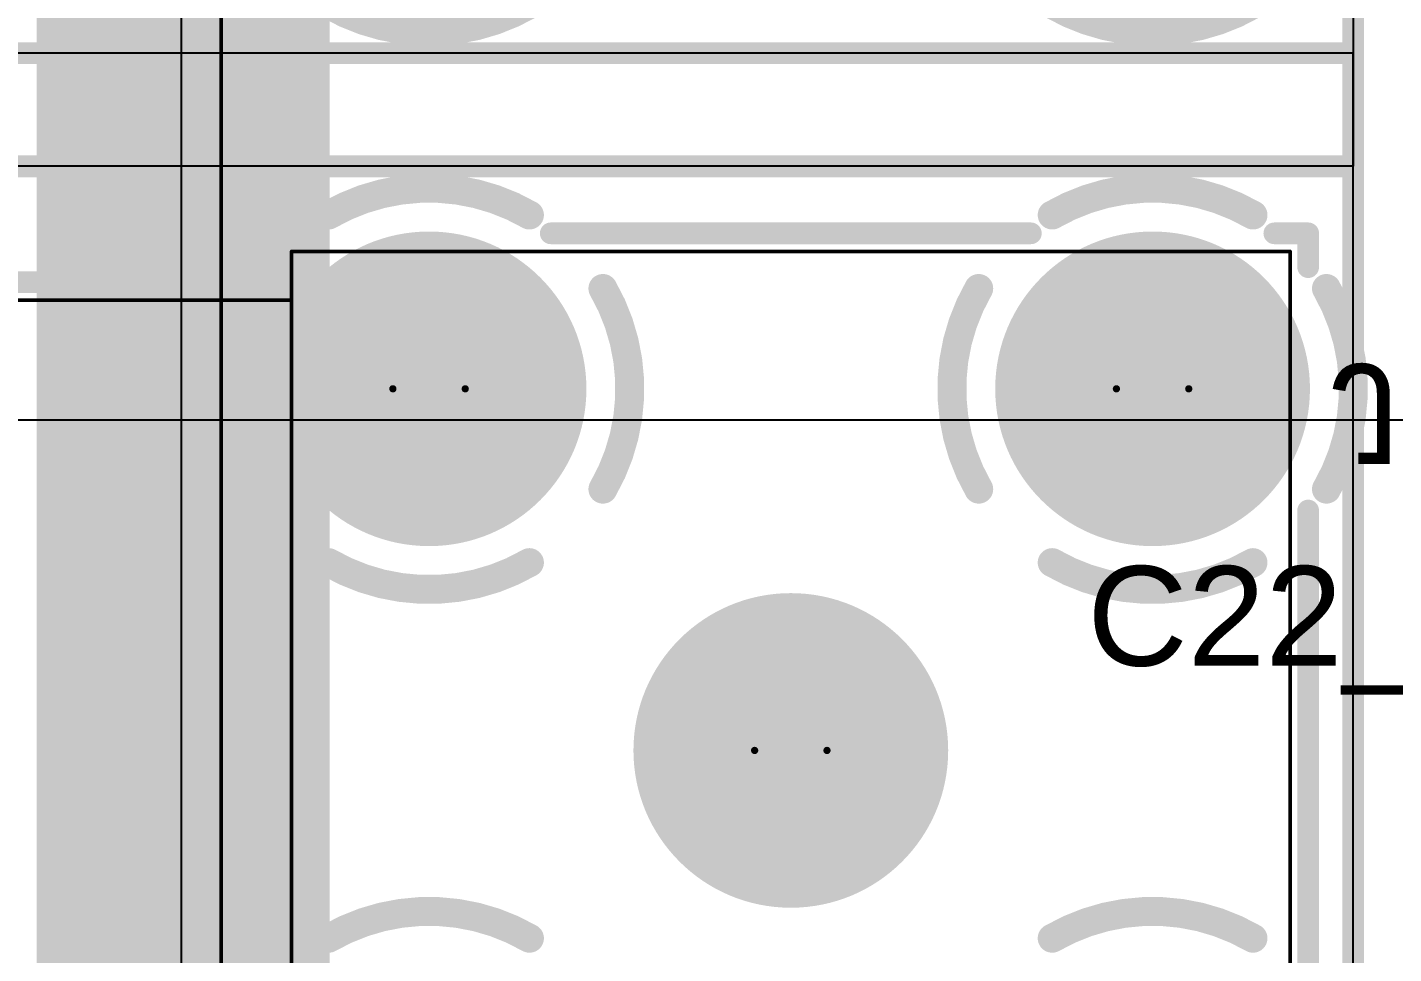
# Model space of a CAD drawing. Header units: inches. Extents: x -1.3 to 11.9, y -6.8 to 4.2.
# Drawn here: x -0.0536 to 0.3241, y 0.3375 to 0.5937 of the extents above; entities that cross this region are included whole.
import ezdxf

# ---------------------------------------------------------------- set-up
doc = ezdxf.new("R2010")
doc.units = ezdxf.units.IN
doc.header["$MEASUREMENT"] = 0
for name, color, linetype in [('02_GND1', 76, 'Continuous'), ('03_SIG1', 76, 'Continuous'), ('04_GND2', 16, 'Continuous'), ('05_SIG2', 156, 'Continuous'), ('06_GND3', 216, 'Continuous'), ('07_SIG3', 216, 'Continuous'), ('08_GND4', 136, 'Continuous'), ('09_PWR1', 136, 'Continuous'), ('10_PWR2', 136, 'Continuous'), ('11_GND5', 136, 'Continuous'), ('12_SIG4', 7, 'Continuous'), ('13_GND6', 136, 'Continuous'), ('14_SIG5', 136, 'Continuous'), ('15_GND7', 136, 'Continuous'), ('AB', 56, 'Continuous'), ('Board', 76, 'Continuous'), ('BOTTOM', 5, 'Continuous'), ('Bottom Overlay', 54, 'Continuous'), ('Bottom Solder', 6, 'Continuous'), ('FAB_DWG_INFO', 1, 'Continuous'), ('Keep-Out Layer', 6, 'Continuous'), ('Mechanical 13', 56, 'Continuous'), ('Pad Holes', 156, 'Continuous'), ('POT_INFO', 56, 'Continuous'), ('TOP', 1, 'Continuous'), ('Top Overlay', 2, 'Continuous'), ('Top Solder', 216, 'Continuous')]:
    doc.layers.add(name, color=color, linetype=linetype)
doc.styles.add('Arial', font='', dxfattribs={"height": 0.2})
doc.styles.get('Arial').set_extended_font_data('Arial')

# ---------------------------------------------------------------- blocks, each defined once
blk = doc.blocks.new('CONN_SMA_J_P_H_RA_TH1_SAI_B_333')
at = {"layer": '02_GND1'}
h = blk.add_hatch(color=76, dxfattribs=at)
edge = h.paths.add_edge_path()
edge.add_arc((0, 0), 0.0435, 0, 360)
at = {"layer": '03_SIG1'}
h = blk.add_hatch(color=76, dxfattribs=at)
edge = h.paths.add_edge_path()
edge.add_arc((-0.1, 0.1), 0.0415, 0, 360)
h = blk.add_hatch(color=76, dxfattribs=at)
edge = h.paths.add_edge_path()
edge.add_arc((0, 0), 0.0415, 0, 360)
h = blk.add_hatch(color=76, dxfattribs=at)
edge = h.paths.add_edge_path()
edge.add_arc((-0.1, -0.1), 0.0415, 0, 360)
at = {"layer": '04_GND2'}
h = blk.add_hatch(color=16, dxfattribs=at)
edge = h.paths.add_edge_path()
edge.add_arc((0, 0), 0.0435, 0, 360)
at = {"layer": '05_SIG2'}
h = blk.add_hatch(color=156, dxfattribs=at)
edge = h.paths.add_edge_path()
edge.add_arc((-0.1, 0.1), 0.0415, 0, 360)
h = blk.add_hatch(color=156, dxfattribs=at)
edge = h.paths.add_edge_path()
edge.add_arc((0, 0), 0.0415, 0, 360)
h = blk.add_hatch(color=156, dxfattribs=at)
edge = h.paths.add_edge_path()
edge.add_arc((-0.1, -0.1), 0.0415, 0, 360)
at = {"layer": '06_GND3'}
h = blk.add_hatch(color=216, dxfattribs=at)
edge = h.paths.add_edge_path()
edge.add_arc((0, 0), 0.0435, 0, 360)
at = {"layer": '07_SIG3'}
h = blk.add_hatch(color=216, dxfattribs=at)
edge = h.paths.add_edge_path()
edge.add_arc((-0.1, 0.1), 0.0415, 0, 360)
h = blk.add_hatch(color=216, dxfattribs=at)
edge = h.paths.add_edge_path()
edge.add_arc((0, 0), 0.0415, 0, 360)
h = blk.add_hatch(color=216, dxfattribs=at)
edge = h.paths.add_edge_path()
edge.add_arc((-0.1, -0.1), 0.0415, 0, 360)
at = {"layer": '08_GND4'}
h = blk.add_hatch(color=136, dxfattribs=at)
edge = h.paths.add_edge_path()
edge.add_arc((0, 0), 0.0435, 0, 360)
at = {"layer": '09_PWR1'}
h = blk.add_hatch(color=136, dxfattribs=at)
edge = h.paths.add_edge_path()
edge.add_arc((-0.1, 0.1), 0.0435, 0, 360)
h = blk.add_hatch(color=136, dxfattribs=at)
edge = h.paths.add_edge_path()
edge.add_arc((0, 0), 0.0435, 0, 360)
h = blk.add_hatch(color=136, dxfattribs=at)
edge = h.paths.add_edge_path()
edge.add_arc((-0.1, -0.1), 0.0435, 0, 360)
at = {"layer": '10_PWR2'}
h = blk.add_hatch(color=136, dxfattribs=at)
edge = h.paths.add_edge_path()
edge.add_arc((-0.1, 0.1), 0.0435, 0, 360)
h = blk.add_hatch(color=136, dxfattribs=at)
edge = h.paths.add_edge_path()
edge.add_arc((0, 0), 0.0435, 0, 360)
h = blk.add_hatch(color=136, dxfattribs=at)
edge = h.paths.add_edge_path()
edge.add_arc((-0.1, -0.1), 0.0435, 0, 360)
at = {"layer": '11_GND5'}
h = blk.add_hatch(color=136, dxfattribs=at)
edge = h.paths.add_edge_path()
edge.add_arc((0, 0), 0.0435, 0, 360)
at = {"layer": '12_SIG4'}
h = blk.add_hatch(color=7, dxfattribs=at)
edge = h.paths.add_edge_path()
edge.add_arc((-0.1, 0.1), 0.0415, 0, 360)
h = blk.add_hatch(color=7, dxfattribs=at)
edge = h.paths.add_edge_path()
edge.add_arc((0, 0), 0.0415, 0, 360)
h = blk.add_hatch(color=7, dxfattribs=at)
edge = h.paths.add_edge_path()
edge.add_arc((-0.1, -0.1), 0.0415, 0, 360)
at = {"layer": '13_GND6'}
h = blk.add_hatch(color=136, dxfattribs=at)
edge = h.paths.add_edge_path()
edge.add_arc((0, 0), 0.0435, 0, 360)
at = {"layer": '14_SIG5'}
h = blk.add_hatch(color=136, dxfattribs=at)
edge = h.paths.add_edge_path()
edge.add_arc((-0.1, 0.1), 0.0415, 0, 360)
h = blk.add_hatch(color=136, dxfattribs=at)
edge = h.paths.add_edge_path()
edge.add_arc((0, 0), 0.0415, 0, 360)
h = blk.add_hatch(color=136, dxfattribs=at)
edge = h.paths.add_edge_path()
edge.add_arc((-0.1, -0.1), 0.0415, 0, 360)
at = {"layer": '15_GND7'}
h = blk.add_hatch(color=136, dxfattribs=at)
edge = h.paths.add_edge_path()
edge.add_arc((0, 0), 0.0435, 0, 360)
at = {"layer": 'BOTTOM'}
h = blk.add_hatch(color=5, dxfattribs=at)
edge = h.paths.add_edge_path()
edge.add_arc((-0.1, 0.1), 0.0415, 0, 360)
h = blk.add_hatch(color=5, dxfattribs=at)
edge = h.paths.add_edge_path()
edge.add_arc((0, 0), 0.0415, 0, 360)
h = blk.add_hatch(color=5, dxfattribs=at)
edge = h.paths.add_edge_path()
edge.add_arc((-0.1, -0.1), 0.0415, 0, 360)
at = {"layer": 'Bottom Solder'}
h = blk.add_hatch(color=6, dxfattribs=at)
edge = h.paths.add_edge_path()
edge.add_arc((-0.1, 0.1), 0.0415, 0, 360)
h = blk.add_hatch(color=6, dxfattribs=at)
edge = h.paths.add_edge_path()
edge.add_arc((0, 0), 0.0415, 0, 360)
h = blk.add_hatch(color=6, dxfattribs=at)
edge = h.paths.add_edge_path()
edge.add_arc((-0.1, -0.1), 0.0415, 0, 360)
at = {"layer": 'Pad Holes'}
h = blk.add_hatch(color=7, dxfattribs=at)
edge = h.paths.add_edge_path()
edge.add_arc((-0.1, 0.1), 0.0315, 0, 360)
h = blk.add_hatch(color=7, dxfattribs=at)
edge = h.paths.add_edge_path()
edge.add_arc((0, 0), 0.0315, 0, 360)
h = blk.add_hatch(color=7, dxfattribs=at)
edge = h.paths.add_edge_path()
edge.add_arc((-0.1, -0.1), 0.0315, 0, 360)
at = {"layer": 'TOP'}
h = blk.add_hatch(color=1, dxfattribs=at)
edge = h.paths.add_edge_path()
edge.add_arc((-0.1, 0.1), 0.0415, 0, 360)
h = blk.add_hatch(color=1, dxfattribs=at)
edge = h.paths.add_edge_path()
edge.add_arc((0, 0), 0.0415, 0, 360)
h = blk.add_hatch(color=1, dxfattribs=at)
edge = h.paths.add_edge_path()
edge.add_arc((-0.1, -0.1), 0.0415, 0, 360)
at = {"layer": 'Top Solder'}
h = blk.add_hatch(color=216, dxfattribs=at)
edge = h.paths.add_edge_path()
edge.add_arc((-0.1, 0.1), 0.0415, 0, 360)
h = blk.add_hatch(color=216, dxfattribs=at)
edge = h.paths.add_edge_path()
edge.add_arc((0, 0), 0.0415, 0, 360)
h = blk.add_hatch(color=216, dxfattribs=at)
edge = h.paths.add_edge_path()
edge.add_arc((-0.1, -0.1), 0.0415, 0, 360)
at = {"layer": '02_GND1'}
for points in [[(-0.12775, 0.14806, 0.008, 0.008, -0.267949), (-0.07225, 0.14806, 0.008, 0.008, 0)], [(-0.14806, 0.07225, 0.008, 0.008, -0.267949), (-0.14806, 0.12775, 0.008, 0.008, 0)], [(-0.05194, 0.12775, 0.008, 0.008, -0.267949), (-0.05194, 0.07225, 0.008, 0.008, 0)], [(0.05194, 0.07225, 0.008, 0.008, -0.267949), (0.05194, 0.12775, 0.008, 0.008, 0)], [(-0.07225, 0.05194, 0.008, 0.008, -0.267949), (-0.12775, 0.05194, 0.008, 0.008, 0)], [(-0.12775, -0.05194, 0.008, 0.008, -0.267949), (-0.07225, -0.05194, 0.008, 0.008, 0)], [(-0.14806, -0.12775, 0.008, 0.008, -0.267949), (-0.14806, -0.07225, 0.008, 0.008, 0)], [(-0.05194, -0.07225, 0.008, 0.008, -0.267949), (-0.05194, -0.12775, 0.008, 0.008, 0)], [(0.05194, -0.12775, 0.008, 0.008, -0.267949), (0.05194, -0.07225, 0.008, 0.008, 0)], [(-0.07225, -0.14806, 0.008, 0.008, -0.267949), (-0.12775, -0.14806, 0.008, 0.008, 0)]]:
    blk.add_lwpolyline(points, format="xyseb", dxfattribs=at)
for points in [[(-0.12975, 0.14806, 0.004, 0.004, 1), (-0.12575, 0.14806, 0.004, 0.004, 1)], [(-0.07425, 0.14806, 0.004, 0.004, 1), (-0.07025, 0.14806, 0.004, 0.004, 1)], [(-0.15006, 0.12775, 0.004, 0.004, 1), (-0.14606, 0.12775, 0.004, 0.004, 1)], [(-0.05394, 0.12775, 0.004, 0.004, 1), (-0.04994, 0.12775, 0.004, 0.004, 1)], [(0.04994, 0.12775, 0.004, 0.004, 1), (0.05394, 0.12775, 0.004, 0.004, 1)], [(-0.15006, 0.07225, 0.004, 0.004, 1), (-0.14606, 0.07225, 0.004, 0.004, 1)], [(-0.05394, 0.07225, 0.004, 0.004, 1), (-0.04994, 0.07225, 0.004, 0.004, 1)], [(0.04994, 0.07225, 0.004, 0.004, 1), (0.05394, 0.07225, 0.004, 0.004, 1)], [(-0.12975, 0.05194, 0.004, 0.004, 1), (-0.12575, 0.05194, 0.004, 0.004, 1)], [(-0.07425, 0.05194, 0.004, 0.004, 1), (-0.07025, 0.05194, 0.004, 0.004, 1)], [(-0.12975, -0.05194, 0.004, 0.004, 1), (-0.12575, -0.05194, 0.004, 0.004, 1)], [(-0.07425, -0.05194, 0.004, 0.004, 1), (-0.07025, -0.05194, 0.004, 0.004, 1)], [(-0.15006, -0.07225, 0.004, 0.004, 1), (-0.14606, -0.07225, 0.004, 0.004, 1)], [(-0.05394, -0.07225, 0.004, 0.004, 1), (-0.04994, -0.07225, 0.004, 0.004, 1)], [(0.04994, -0.07225, 0.004, 0.004, 1), (0.05394, -0.07225, 0.004, 0.004, 1)], [(-0.15006, -0.12775, 0.004, 0.004, 1), (-0.14606, -0.12775, 0.004, 0.004, 1)], [(-0.05394, -0.12775, 0.004, 0.004, 1), (-0.04994, -0.12775, 0.004, 0.004, 1)], [(0.04994, -0.12775, 0.004, 0.004, 1), (0.05394, -0.12775, 0.004, 0.004, 1)], [(-0.12975, -0.14806, 0.004, 0.004, 1), (-0.12575, -0.14806, 0.004, 0.004, 1)], [(-0.07425, -0.14806, 0.004, 0.004, 1), (-0.07025, -0.14806, 0.004, 0.004, 1)]]:
    blk.add_lwpolyline(points, format="xyseb", close=True, dxfattribs=at)
at = {"layer": '04_GND2'}
for points in [[(-0.12775, 0.14806, 0.008, 0.008, -0.267949), (-0.07225, 0.14806, 0.008, 0.008, 0)], [(-0.14806, 0.07225, 0.008, 0.008, -0.267949), (-0.14806, 0.12775, 0.008, 0.008, 0)], [(-0.05194, 0.12775, 0.008, 0.008, -0.267949), (-0.05194, 0.07225, 0.008, 0.008, 0)], [(0.05194, 0.07225, 0.008, 0.008, -0.267949), (0.05194, 0.12775, 0.008, 0.008, 0)], [(-0.07225, 0.05194, 0.008, 0.008, -0.267949), (-0.12775, 0.05194, 0.008, 0.008, 0)], [(-0.12775, -0.05194, 0.008, 0.008, -0.267949), (-0.07225, -0.05194, 0.008, 0.008, 0)], [(-0.14806, -0.12775, 0.008, 0.008, -0.267949), (-0.14806, -0.07225, 0.008, 0.008, 0)], [(-0.05194, -0.07225, 0.008, 0.008, -0.267949), (-0.05194, -0.12775, 0.008, 0.008, 0)], [(0.05194, -0.12775, 0.008, 0.008, -0.267949), (0.05194, -0.07225, 0.008, 0.008, 0)], [(-0.07225, -0.14806, 0.008, 0.008, -0.267949), (-0.12775, -0.14806, 0.008, 0.008, 0)]]:
    blk.add_lwpolyline(points, format="xyseb", dxfattribs=at)
for points in [[(-0.12975, 0.14806, 0.004, 0.004, 1), (-0.12575, 0.14806, 0.004, 0.004, 1)], [(-0.07425, 0.14806, 0.004, 0.004, 1), (-0.07025, 0.14806, 0.004, 0.004, 1)], [(-0.15006, 0.12775, 0.004, 0.004, 1), (-0.14606, 0.12775, 0.004, 0.004, 1)], [(-0.05394, 0.12775, 0.004, 0.004, 1), (-0.04994, 0.12775, 0.004, 0.004, 1)], [(0.04994, 0.12775, 0.004, 0.004, 1), (0.05394, 0.12775, 0.004, 0.004, 1)], [(-0.15006, 0.07225, 0.004, 0.004, 1), (-0.14606, 0.07225, 0.004, 0.004, 1)], [(-0.05394, 0.07225, 0.004, 0.004, 1), (-0.04994, 0.07225, 0.004, 0.004, 1)], [(0.04994, 0.07225, 0.004, 0.004, 1), (0.05394, 0.07225, 0.004, 0.004, 1)], [(-0.12975, 0.05194, 0.004, 0.004, 1), (-0.12575, 0.05194, 0.004, 0.004, 1)], [(-0.07425, 0.05194, 0.004, 0.004, 1), (-0.07025, 0.05194, 0.004, 0.004, 1)], [(-0.12975, -0.05194, 0.004, 0.004, 1), (-0.12575, -0.05194, 0.004, 0.004, 1)], [(-0.07425, -0.05194, 0.004, 0.004, 1), (-0.07025, -0.05194, 0.004, 0.004, 1)], [(-0.15006, -0.07225, 0.004, 0.004, 1), (-0.14606, -0.07225, 0.004, 0.004, 1)], [(-0.05394, -0.07225, 0.004, 0.004, 1), (-0.04994, -0.07225, 0.004, 0.004, 1)], [(0.04994, -0.07225, 0.004, 0.004, 1), (0.05394, -0.07225, 0.004, 0.004, 1)], [(-0.15006, -0.12775, 0.004, 0.004, 1), (-0.14606, -0.12775, 0.004, 0.004, 1)], [(-0.05394, -0.12775, 0.004, 0.004, 1), (-0.04994, -0.12775, 0.004, 0.004, 1)], [(0.04994, -0.12775, 0.004, 0.004, 1), (0.05394, -0.12775, 0.004, 0.004, 1)], [(-0.12975, -0.14806, 0.004, 0.004, 1), (-0.12575, -0.14806, 0.004, 0.004, 1)], [(-0.07425, -0.14806, 0.004, 0.004, 1), (-0.07025, -0.14806, 0.004, 0.004, 1)]]:
    blk.add_lwpolyline(points, format="xyseb", close=True, dxfattribs=at)
at = {"layer": '06_GND3'}
for points in [[(-0.12775, 0.14806, 0.008, 0.008, -0.267949), (-0.07225, 0.14806, 0.008, 0.008, 0)], [(-0.14806, 0.07225, 0.008, 0.008, -0.267949), (-0.14806, 0.12775, 0.008, 0.008, 0)], [(-0.05194, 0.12775, 0.008, 0.008, -0.267949), (-0.05194, 0.07225, 0.008, 0.008, 0)], [(0.05194, 0.07225, 0.008, 0.008, -0.267949), (0.05194, 0.12775, 0.008, 0.008, 0)], [(-0.07225, 0.05194, 0.008, 0.008, -0.267949), (-0.12775, 0.05194, 0.008, 0.008, 0)], [(-0.12775, -0.05194, 0.008, 0.008, -0.267949), (-0.07225, -0.05194, 0.008, 0.008, 0)], [(-0.14806, -0.12775, 0.008, 0.008, -0.267949), (-0.14806, -0.07225, 0.008, 0.008, 0)], [(-0.05194, -0.07225, 0.008, 0.008, -0.267949), (-0.05194, -0.12775, 0.008, 0.008, 0)], [(0.05194, -0.12775, 0.008, 0.008, -0.267949), (0.05194, -0.07225, 0.008, 0.008, 0)], [(-0.07225, -0.14806, 0.008, 0.008, -0.267949), (-0.12775, -0.14806, 0.008, 0.008, 0)]]:
    blk.add_lwpolyline(points, format="xyseb", dxfattribs=at)
for points in [[(-0.12975, 0.14806, 0.004, 0.004, 1), (-0.12575, 0.14806, 0.004, 0.004, 1)], [(-0.07425, 0.14806, 0.004, 0.004, 1), (-0.07025, 0.14806, 0.004, 0.004, 1)], [(-0.15006, 0.12775, 0.004, 0.004, 1), (-0.14606, 0.12775, 0.004, 0.004, 1)], [(-0.05394, 0.12775, 0.004, 0.004, 1), (-0.04994, 0.12775, 0.004, 0.004, 1)], [(0.04994, 0.12775, 0.004, 0.004, 1), (0.05394, 0.12775, 0.004, 0.004, 1)], [(-0.15006, 0.07225, 0.004, 0.004, 1), (-0.14606, 0.07225, 0.004, 0.004, 1)], [(-0.05394, 0.07225, 0.004, 0.004, 1), (-0.04994, 0.07225, 0.004, 0.004, 1)], [(0.04994, 0.07225, 0.004, 0.004, 1), (0.05394, 0.07225, 0.004, 0.004, 1)], [(-0.12975, 0.05194, 0.004, 0.004, 1), (-0.12575, 0.05194, 0.004, 0.004, 1)], [(-0.07425, 0.05194, 0.004, 0.004, 1), (-0.07025, 0.05194, 0.004, 0.004, 1)], [(-0.12975, -0.05194, 0.004, 0.004, 1), (-0.12575, -0.05194, 0.004, 0.004, 1)], [(-0.07425, -0.05194, 0.004, 0.004, 1), (-0.07025, -0.05194, 0.004, 0.004, 1)], [(-0.15006, -0.07225, 0.004, 0.004, 1), (-0.14606, -0.07225, 0.004, 0.004, 1)], [(-0.05394, -0.07225, 0.004, 0.004, 1), (-0.04994, -0.07225, 0.004, 0.004, 1)], [(0.04994, -0.07225, 0.004, 0.004, 1), (0.05394, -0.07225, 0.004, 0.004, 1)], [(-0.15006, -0.12775, 0.004, 0.004, 1), (-0.14606, -0.12775, 0.004, 0.004, 1)], [(-0.05394, -0.12775, 0.004, 0.004, 1), (-0.04994, -0.12775, 0.004, 0.004, 1)], [(0.04994, -0.12775, 0.004, 0.004, 1), (0.05394, -0.12775, 0.004, 0.004, 1)], [(-0.12975, -0.14806, 0.004, 0.004, 1), (-0.12575, -0.14806, 0.004, 0.004, 1)], [(-0.07425, -0.14806, 0.004, 0.004, 1), (-0.07025, -0.14806, 0.004, 0.004, 1)]]:
    blk.add_lwpolyline(points, format="xyseb", close=True, dxfattribs=at)
at = {"layer": '08_GND4'}
for points in [[(-0.12775, 0.14806, 0.008, 0.008, -0.267949), (-0.07225, 0.14806, 0.008, 0.008, 0)], [(-0.14806, 0.07225, 0.008, 0.008, -0.267949), (-0.14806, 0.12775, 0.008, 0.008, 0)], [(-0.05194, 0.12775, 0.008, 0.008, -0.267949), (-0.05194, 0.07225, 0.008, 0.008, 0)], [(0.05194, 0.07225, 0.008, 0.008, -0.267949), (0.05194, 0.12775, 0.008, 0.008, 0)], [(-0.07225, 0.05194, 0.008, 0.008, -0.267949), (-0.12775, 0.05194, 0.008, 0.008, 0)], [(-0.12775, -0.05194, 0.008, 0.008, -0.267949), (-0.07225, -0.05194, 0.008, 0.008, 0)], [(-0.14806, -0.12775, 0.008, 0.008, -0.267949), (-0.14806, -0.07225, 0.008, 0.008, 0)], [(-0.05194, -0.07225, 0.008, 0.008, -0.267949), (-0.05194, -0.12775, 0.008, 0.008, 0)], [(0.05194, -0.12775, 0.008, 0.008, -0.267949), (0.05194, -0.07225, 0.008, 0.008, 0)], [(-0.07225, -0.14806, 0.008, 0.008, -0.267949), (-0.12775, -0.14806, 0.008, 0.008, 0)]]:
    blk.add_lwpolyline(points, format="xyseb", dxfattribs=at)
for points in [[(-0.12975, 0.14806, 0.004, 0.004, 1), (-0.12575, 0.14806, 0.004, 0.004, 1)], [(-0.07425, 0.14806, 0.004, 0.004, 1), (-0.07025, 0.14806, 0.004, 0.004, 1)], [(-0.15006, 0.12775, 0.004, 0.004, 1), (-0.14606, 0.12775, 0.004, 0.004, 1)], [(-0.05394, 0.12775, 0.004, 0.004, 1), (-0.04994, 0.12775, 0.004, 0.004, 1)], [(0.04994, 0.12775, 0.004, 0.004, 1), (0.05394, 0.12775, 0.004, 0.004, 1)], [(-0.15006, 0.07225, 0.004, 0.004, 1), (-0.14606, 0.07225, 0.004, 0.004, 1)], [(-0.05394, 0.07225, 0.004, 0.004, 1), (-0.04994, 0.07225, 0.004, 0.004, 1)], [(0.04994, 0.07225, 0.004, 0.004, 1), (0.05394, 0.07225, 0.004, 0.004, 1)], [(-0.12975, 0.05194, 0.004, 0.004, 1), (-0.12575, 0.05194, 0.004, 0.004, 1)], [(-0.07425, 0.05194, 0.004, 0.004, 1), (-0.07025, 0.05194, 0.004, 0.004, 1)], [(-0.12975, -0.05194, 0.004, 0.004, 1), (-0.12575, -0.05194, 0.004, 0.004, 1)], [(-0.07425, -0.05194, 0.004, 0.004, 1), (-0.07025, -0.05194, 0.004, 0.004, 1)], [(-0.15006, -0.07225, 0.004, 0.004, 1), (-0.14606, -0.07225, 0.004, 0.004, 1)], [(-0.05394, -0.07225, 0.004, 0.004, 1), (-0.04994, -0.07225, 0.004, 0.004, 1)], [(0.04994, -0.07225, 0.004, 0.004, 1), (0.05394, -0.07225, 0.004, 0.004, 1)], [(-0.15006, -0.12775, 0.004, 0.004, 1), (-0.14606, -0.12775, 0.004, 0.004, 1)], [(-0.05394, -0.12775, 0.004, 0.004, 1), (-0.04994, -0.12775, 0.004, 0.004, 1)], [(0.04994, -0.12775, 0.004, 0.004, 1), (0.05394, -0.12775, 0.004, 0.004, 1)], [(-0.12975, -0.14806, 0.004, 0.004, 1), (-0.12575, -0.14806, 0.004, 0.004, 1)], [(-0.07425, -0.14806, 0.004, 0.004, 1), (-0.07025, -0.14806, 0.004, 0.004, 1)]]:
    blk.add_lwpolyline(points, format="xyseb", close=True, dxfattribs=at)
at = {"layer": '11_GND5'}
for points in [[(-0.12775, 0.14806, 0.008, 0.008, -0.267949), (-0.07225, 0.14806, 0.008, 0.008, 0)], [(-0.14806, 0.07225, 0.008, 0.008, -0.267949), (-0.14806, 0.12775, 0.008, 0.008, 0)], [(-0.05194, 0.12775, 0.008, 0.008, -0.267949), (-0.05194, 0.07225, 0.008, 0.008, 0)], [(0.05194, 0.07225, 0.008, 0.008, -0.267949), (0.05194, 0.12775, 0.008, 0.008, 0)], [(-0.07225, 0.05194, 0.008, 0.008, -0.267949), (-0.12775, 0.05194, 0.008, 0.008, 0)], [(-0.12775, -0.05194, 0.008, 0.008, -0.267949), (-0.07225, -0.05194, 0.008, 0.008, 0)], [(-0.14806, -0.12775, 0.008, 0.008, -0.267949), (-0.14806, -0.07225, 0.008, 0.008, 0)], [(-0.05194, -0.07225, 0.008, 0.008, -0.267949), (-0.05194, -0.12775, 0.008, 0.008, 0)], [(0.05194, -0.12775, 0.008, 0.008, -0.267949), (0.05194, -0.07225, 0.008, 0.008, 0)], [(-0.07225, -0.14806, 0.008, 0.008, -0.267949), (-0.12775, -0.14806, 0.008, 0.008, 0)]]:
    blk.add_lwpolyline(points, format="xyseb", dxfattribs=at)
for points in [[(-0.12975, 0.14806, 0.004, 0.004, 1), (-0.12575, 0.14806, 0.004, 0.004, 1)], [(-0.07425, 0.14806, 0.004, 0.004, 1), (-0.07025, 0.14806, 0.004, 0.004, 1)], [(-0.15006, 0.12775, 0.004, 0.004, 1), (-0.14606, 0.12775, 0.004, 0.004, 1)], [(-0.05394, 0.12775, 0.004, 0.004, 1), (-0.04994, 0.12775, 0.004, 0.004, 1)], [(0.04994, 0.12775, 0.004, 0.004, 1), (0.05394, 0.12775, 0.004, 0.004, 1)], [(-0.15006, 0.07225, 0.004, 0.004, 1), (-0.14606, 0.07225, 0.004, 0.004, 1)], [(-0.05394, 0.07225, 0.004, 0.004, 1), (-0.04994, 0.07225, 0.004, 0.004, 1)], [(0.04994, 0.07225, 0.004, 0.004, 1), (0.05394, 0.07225, 0.004, 0.004, 1)], [(-0.12975, 0.05194, 0.004, 0.004, 1), (-0.12575, 0.05194, 0.004, 0.004, 1)], [(-0.07425, 0.05194, 0.004, 0.004, 1), (-0.07025, 0.05194, 0.004, 0.004, 1)], [(-0.12975, -0.05194, 0.004, 0.004, 1), (-0.12575, -0.05194, 0.004, 0.004, 1)], [(-0.07425, -0.05194, 0.004, 0.004, 1), (-0.07025, -0.05194, 0.004, 0.004, 1)], [(-0.15006, -0.07225, 0.004, 0.004, 1), (-0.14606, -0.07225, 0.004, 0.004, 1)], [(-0.05394, -0.07225, 0.004, 0.004, 1), (-0.04994, -0.07225, 0.004, 0.004, 1)], [(0.04994, -0.07225, 0.004, 0.004, 1), (0.05394, -0.07225, 0.004, 0.004, 1)], [(-0.15006, -0.12775, 0.004, 0.004, 1), (-0.14606, -0.12775, 0.004, 0.004, 1)], [(-0.05394, -0.12775, 0.004, 0.004, 1), (-0.04994, -0.12775, 0.004, 0.004, 1)], [(0.04994, -0.12775, 0.004, 0.004, 1), (0.05394, -0.12775, 0.004, 0.004, 1)], [(-0.12975, -0.14806, 0.004, 0.004, 1), (-0.12575, -0.14806, 0.004, 0.004, 1)], [(-0.07425, -0.14806, 0.004, 0.004, 1), (-0.07025, -0.14806, 0.004, 0.004, 1)]]:
    blk.add_lwpolyline(points, format="xyseb", close=True, dxfattribs=at)
at = {"layer": '13_GND6'}
for points in [[(-0.12775, 0.14806, 0.008, 0.008, -0.267949), (-0.07225, 0.14806, 0.008, 0.008, 0)], [(-0.14806, 0.07225, 0.008, 0.008, -0.267949), (-0.14806, 0.12775, 0.008, 0.008, 0)], [(-0.05194, 0.12775, 0.008, 0.008, -0.267949), (-0.05194, 0.07225, 0.008, 0.008, 0)], [(0.05194, 0.07225, 0.008, 0.008, -0.267949), (0.05194, 0.12775, 0.008, 0.008, 0)], [(-0.07225, 0.05194, 0.008, 0.008, -0.267949), (-0.12775, 0.05194, 0.008, 0.008, 0)], [(-0.12775, -0.05194, 0.008, 0.008, -0.267949), (-0.07225, -0.05194, 0.008, 0.008, 0)], [(-0.14806, -0.12775, 0.008, 0.008, -0.267949), (-0.14806, -0.07225, 0.008, 0.008, 0)], [(-0.05194, -0.07225, 0.008, 0.008, -0.267949), (-0.05194, -0.12775, 0.008, 0.008, 0)], [(0.05194, -0.12775, 0.008, 0.008, -0.267949), (0.05194, -0.07225, 0.008, 0.008, 0)], [(-0.07225, -0.14806, 0.008, 0.008, -0.267949), (-0.12775, -0.14806, 0.008, 0.008, 0)]]:
    blk.add_lwpolyline(points, format="xyseb", dxfattribs=at)
for points in [[(-0.12975, 0.14806, 0.004, 0.004, 1), (-0.12575, 0.14806, 0.004, 0.004, 1)], [(-0.07425, 0.14806, 0.004, 0.004, 1), (-0.07025, 0.14806, 0.004, 0.004, 1)], [(-0.15006, 0.12775, 0.004, 0.004, 1), (-0.14606, 0.12775, 0.004, 0.004, 1)], [(-0.05394, 0.12775, 0.004, 0.004, 1), (-0.04994, 0.12775, 0.004, 0.004, 1)], [(0.04994, 0.12775, 0.004, 0.004, 1), (0.05394, 0.12775, 0.004, 0.004, 1)], [(-0.15006, 0.07225, 0.004, 0.004, 1), (-0.14606, 0.07225, 0.004, 0.004, 1)], [(-0.05394, 0.07225, 0.004, 0.004, 1), (-0.04994, 0.07225, 0.004, 0.004, 1)], [(0.04994, 0.07225, 0.004, 0.004, 1), (0.05394, 0.07225, 0.004, 0.004, 1)], [(-0.12975, 0.05194, 0.004, 0.004, 1), (-0.12575, 0.05194, 0.004, 0.004, 1)], [(-0.07425, 0.05194, 0.004, 0.004, 1), (-0.07025, 0.05194, 0.004, 0.004, 1)], [(-0.12975, -0.05194, 0.004, 0.004, 1), (-0.12575, -0.05194, 0.004, 0.004, 1)], [(-0.07425, -0.05194, 0.004, 0.004, 1), (-0.07025, -0.05194, 0.004, 0.004, 1)], [(-0.15006, -0.07225, 0.004, 0.004, 1), (-0.14606, -0.07225, 0.004, 0.004, 1)], [(-0.05394, -0.07225, 0.004, 0.004, 1), (-0.04994, -0.07225, 0.004, 0.004, 1)], [(0.04994, -0.07225, 0.004, 0.004, 1), (0.05394, -0.07225, 0.004, 0.004, 1)], [(-0.15006, -0.12775, 0.004, 0.004, 1), (-0.14606, -0.12775, 0.004, 0.004, 1)], [(-0.05394, -0.12775, 0.004, 0.004, 1), (-0.04994, -0.12775, 0.004, 0.004, 1)], [(0.04994, -0.12775, 0.004, 0.004, 1), (0.05394, -0.12775, 0.004, 0.004, 1)], [(-0.12975, -0.14806, 0.004, 0.004, 1), (-0.12575, -0.14806, 0.004, 0.004, 1)], [(-0.07425, -0.14806, 0.004, 0.004, 1), (-0.07025, -0.14806, 0.004, 0.004, 1)]]:
    blk.add_lwpolyline(points, format="xyseb", close=True, dxfattribs=at)
at = {"layer": '15_GND7'}
for points in [[(-0.12775, 0.14806, 0.008, 0.008, -0.267949), (-0.07225, 0.14806, 0.008, 0.008, 0)], [(-0.14806, 0.07225, 0.008, 0.008, -0.267949), (-0.14806, 0.12775, 0.008, 0.008, 0)], [(-0.05194, 0.12775, 0.008, 0.008, -0.267949), (-0.05194, 0.07225, 0.008, 0.008, 0)], [(0.05194, 0.07225, 0.008, 0.008, -0.267949), (0.05194, 0.12775, 0.008, 0.008, 0)], [(-0.07225, 0.05194, 0.008, 0.008, -0.267949), (-0.12775, 0.05194, 0.008, 0.008, 0)], [(-0.12775, -0.05194, 0.008, 0.008, -0.267949), (-0.07225, -0.05194, 0.008, 0.008, 0)], [(-0.14806, -0.12775, 0.008, 0.008, -0.267949), (-0.14806, -0.07225, 0.008, 0.008, 0)], [(-0.05194, -0.07225, 0.008, 0.008, -0.267949), (-0.05194, -0.12775, 0.008, 0.008, 0)], [(0.05194, -0.12775, 0.008, 0.008, -0.267949), (0.05194, -0.07225, 0.008, 0.008, 0)], [(-0.07225, -0.14806, 0.008, 0.008, -0.267949), (-0.12775, -0.14806, 0.008, 0.008, 0)]]:
    blk.add_lwpolyline(points, format="xyseb", dxfattribs=at)
for points in [[(-0.12975, 0.14806, 0.004, 0.004, 1), (-0.12575, 0.14806, 0.004, 0.004, 1)], [(-0.07425, 0.14806, 0.004, 0.004, 1), (-0.07025, 0.14806, 0.004, 0.004, 1)], [(-0.15006, 0.12775, 0.004, 0.004, 1), (-0.14606, 0.12775, 0.004, 0.004, 1)], [(-0.05394, 0.12775, 0.004, 0.004, 1), (-0.04994, 0.12775, 0.004, 0.004, 1)], [(0.04994, 0.12775, 0.004, 0.004, 1), (0.05394, 0.12775, 0.004, 0.004, 1)], [(-0.15006, 0.07225, 0.004, 0.004, 1), (-0.14606, 0.07225, 0.004, 0.004, 1)], [(-0.05394, 0.07225, 0.004, 0.004, 1), (-0.04994, 0.07225, 0.004, 0.004, 1)], [(0.04994, 0.07225, 0.004, 0.004, 1), (0.05394, 0.07225, 0.004, 0.004, 1)], [(-0.12975, 0.05194, 0.004, 0.004, 1), (-0.12575, 0.05194, 0.004, 0.004, 1)], [(-0.07425, 0.05194, 0.004, 0.004, 1), (-0.07025, 0.05194, 0.004, 0.004, 1)], [(-0.12975, -0.05194, 0.004, 0.004, 1), (-0.12575, -0.05194, 0.004, 0.004, 1)], [(-0.07425, -0.05194, 0.004, 0.004, 1), (-0.07025, -0.05194, 0.004, 0.004, 1)], [(-0.15006, -0.07225, 0.004, 0.004, 1), (-0.14606, -0.07225, 0.004, 0.004, 1)], [(-0.05394, -0.07225, 0.004, 0.004, 1), (-0.04994, -0.07225, 0.004, 0.004, 1)], [(0.04994, -0.07225, 0.004, 0.004, 1), (0.05394, -0.07225, 0.004, 0.004, 1)], [(-0.15006, -0.12775, 0.004, 0.004, 1), (-0.14606, -0.12775, 0.004, 0.004, 1)], [(-0.05394, -0.12775, 0.004, 0.004, 1), (-0.04994, -0.12775, 0.004, 0.004, 1)], [(0.04994, -0.12775, 0.004, 0.004, 1), (0.05394, -0.12775, 0.004, 0.004, 1)], [(-0.12975, -0.14806, 0.004, 0.004, 1), (-0.12575, -0.14806, 0.004, 0.004, 1)], [(-0.07425, -0.14806, 0.004, 0.004, 1), (-0.07025, -0.14806, 0.004, 0.004, 1)]]:
    blk.add_lwpolyline(points, format="xyseb", close=True, dxfattribs=at)
at = {"layer": 'Bottom Overlay'}
for points in [[(-0.143, 0.13365, 0.006, 0.006, 0), (-0.143, 0.143, 0.006, 0.006, 0)], [(-0.13365, 0.143, 0.006, 0.006, 0), (-0.143, 0.143, 0.006, 0.006, 0)], [(0.06635, 0.143, 0.006, 0.006, 0), (-0.06635, 0.143, 0.006, 0.006, 0)], [(-0.143, -0.06635, 0.006, 0.006, 0), (-0.143, 0.06635, 0.006, 0.006, 0)], [(-0.143, -0.143, 0.006, 0.006, 0), (-0.143, -0.13365, 0.006, 0.006, 0)], [(0.0565, -0.133, 0.006, 0.006, 0), (-0.0565, -0.133, 0.006, 0.006, 0)], [(-0.13365, -0.143, 0.006, 0.006, 0), (-0.143, -0.143, 0.006, 0.006, 0)], [(-0.1295, -0.466, 0.006, 0.006, 0), (-0.1295, -0.14594, 0.006, 0.006, 0)], [(0.06635, -0.143, 0.006, 0.006, 0), (-0.06635, -0.143, 0.006, 0.006, 0)]]:
    blk.add_lwpolyline(points, format="xyseb", dxfattribs=at)
for points in [[(-0.1445, 0.143, 0.003, 0.003, 1), (-0.1415, 0.143, 0.003, 0.003, 1)], [(-0.1445, 0.143, 0.003, 0.003, 1), (-0.1415, 0.143, 0.003, 0.003, 1)], [(-0.13515, 0.143, 0.003, 0.003, 1), (-0.13215, 0.143, 0.003, 0.003, 1)], [(-0.06785, 0.143, 0.003, 0.003, 1), (-0.06485, 0.143, 0.003, 0.003, 1)], [(-0.1445, 0.13365, 0.003, 0.003, 1), (-0.1415, 0.13365, 0.003, 0.003, 1)], [(-0.1445, 0.06635, 0.003, 0.003, 1), (-0.1415, 0.06635, 0.003, 0.003, 1)], [(-0.1445, -0.06635, 0.003, 0.003, 1), (-0.1415, -0.06635, 0.003, 0.003, 1)], [(-0.1445, -0.13365, 0.003, 0.003, 1), (-0.1415, -0.13365, 0.003, 0.003, 1)], [(-0.058, -0.133, 0.003, 0.003, 1), (-0.055, -0.133, 0.003, 0.003, 1)], [(0.055, -0.133, 0.003, 0.003, 1), (0.058, -0.133, 0.003, 0.003, 1)], [(-0.1445, -0.143, 0.003, 0.003, 1), (-0.1415, -0.143, 0.003, 0.003, 1)], [(-0.1445, -0.143, 0.003, 0.003, 1), (-0.1415, -0.143, 0.003, 0.003, 1)], [(-0.13515, -0.143, 0.003, 0.003, 1), (-0.13215, -0.143, 0.003, 0.003, 1)], [(-0.131, -0.14594, 0.003, 0.003, 1), (-0.128, -0.14594, 0.003, 0.003, 1)], [(-0.06785, -0.143, 0.003, 0.003, 1), (-0.06485, -0.143, 0.003, 0.003, 1)]]:
    blk.add_lwpolyline(points, format="xyseb", close=True, dxfattribs=at)
at = {"layer": 'Mechanical 13'}
for points in [[(-0.138, -0.138, 0.001, 0.001, 0), (-0.138, 0.138, 0.001, 0.001, 0)], [(0.138, 0.138, 0.001, 0.001, 0), (-0.138, 0.138, 0.001, 0.001, 0)], [(0.138, -0.138, 0.001, 0.001, 0), (-0.138, -0.138, 0.001, 0.001, 0)], [(-0.1245, -0.461, 0.001, 0.001, 0), (-0.1245, -0.138, 0.001, 0.001, 0)], [(0.1245, -0.138, 0.001, 0.001, 0), (-0.1245, -0.138, 0.001, 0.001, 0)]]:
    blk.add_lwpolyline(points, format="xyseb", dxfattribs=at)
for points in [[(-0.13825, 0.138, 0.0005, 0.0005, 1), (-0.13775, 0.138, 0.0005, 0.0005, 1)], [(-0.13825, 0.138, 0.0005, 0.0005, 1), (-0.13775, 0.138, 0.0005, 0.0005, 1)], [(-0.13825, -0.138, 0.0005, 0.0005, 1), (-0.13775, -0.138, 0.0005, 0.0005, 1)], [(-0.13825, -0.138, 0.0005, 0.0005, 1), (-0.13775, -0.138, 0.0005, 0.0005, 1)], [(-0.12475, -0.138, 0.0005, 0.0005, 1), (-0.12425, -0.138, 0.0005, 0.0005, 1)], [(-0.12475, -0.138, 0.0005, 0.0005, 1), (-0.12425, -0.138, 0.0005, 0.0005, 1)]]:
    blk.add_lwpolyline(points, format="xyseb", close=True, dxfattribs=at)
at = {"layer": 'POT_INFO'}
for p, q in [((0.1928, 0.15542), (-0.1928, 0.15542)), ((-0.1928, 0.15542), (-0.1928, -0.47842))]:
    blk.add_line(p, q, dxfattribs=at)
for points in [[(0.1928, 0.15542, 0.006, 0.006, 0), (-0.1928, 0.15542, 0.006, 0.006, 0)], [(-0.1928, -0.47842, 0.006, 0.006, 0), (-0.1928, 0.15542, 0.006, 0.006, 0)]]:
    blk.add_lwpolyline(points, format="xyseb", dxfattribs=at)
blk.add_lwpolyline([(-0.1943, 0.15542, 0.003, 0.003, 1), (-0.1913, 0.15542, 0.003, 0.003, 1)], format="xyseb", close=True, dxfattribs=at)
blk.add_lwpolyline([(-0.1943, 0.15542, 0.003, 0.003, 1), (-0.1913, 0.15542, 0.003, 0.003, 1)], format="xyseb", close=True, dxfattribs=at)
blk = doc.blocks.new('CONN_SMA_J_P_H_RA_TH1_SAI_385')
at = {"layer": '02_GND1'}
for points in [[(-0.14806, 0.07225, 0.008, 0.008, -0.267949), (-0.14806, 0.12775, 0.008, 0.008, 0)], [(-0.14806, -0.12775, 0.008, 0.008, -0.267949), (-0.14806, -0.07225, 0.008, 0.008, 0)]]:
    blk.add_lwpolyline(points, format="xyseb", dxfattribs=at)
at = {"layer": '04_GND2'}
for points in [[(-0.14806, 0.07225, 0.008, 0.008, -0.267949), (-0.14806, 0.12775, 0.008, 0.008, 0)], [(-0.14806, -0.12775, 0.008, 0.008, -0.267949), (-0.14806, -0.07225, 0.008, 0.008, 0)]]:
    blk.add_lwpolyline(points, format="xyseb", dxfattribs=at)
at = {"layer": '06_GND3'}
for points in [[(-0.14806, 0.07225, 0.008, 0.008, -0.267949), (-0.14806, 0.12775, 0.008, 0.008, 0)], [(-0.14806, -0.12775, 0.008, 0.008, -0.267949), (-0.14806, -0.07225, 0.008, 0.008, 0)]]:
    blk.add_lwpolyline(points, format="xyseb", dxfattribs=at)
at = {"layer": '08_GND4'}
for points in [[(-0.14806, 0.07225, 0.008, 0.008, -0.267949), (-0.14806, 0.12775, 0.008, 0.008, 0)], [(-0.14806, -0.12775, 0.008, 0.008, -0.267949), (-0.14806, -0.07225, 0.008, 0.008, 0)]]:
    blk.add_lwpolyline(points, format="xyseb", dxfattribs=at)
at = {"layer": '11_GND5'}
for points in [[(-0.14806, 0.07225, 0.008, 0.008, -0.267949), (-0.14806, 0.12775, 0.008, 0.008, 0)], [(-0.14806, -0.12775, 0.008, 0.008, -0.267949), (-0.14806, -0.07225, 0.008, 0.008, 0)]]:
    blk.add_lwpolyline(points, format="xyseb", dxfattribs=at)
at = {"layer": '13_GND6'}
for points in [[(-0.14806, 0.07225, 0.008, 0.008, -0.267949), (-0.14806, 0.12775, 0.008, 0.008, 0)], [(-0.14806, -0.12775, 0.008, 0.008, -0.267949), (-0.14806, -0.07225, 0.008, 0.008, 0)]]:
    blk.add_lwpolyline(points, format="xyseb", dxfattribs=at)
at = {"layer": '15_GND7'}
for points in [[(-0.14806, 0.07225, 0.008, 0.008, -0.267949), (-0.14806, 0.12775, 0.008, 0.008, 0)], [(-0.14806, -0.12775, 0.008, 0.008, -0.267949), (-0.14806, -0.07225, 0.008, 0.008, 0)]]:
    blk.add_lwpolyline(points, format="xyseb", dxfattribs=at)
at = {"layer": 'AB'}
blk.add_line((-0.263, -0.263), (-0.263, 0.586), dxfattribs=at)
at = {"layer": 'POT_INFO'}
for p, q in [((-0.1928, -0.15542), (-0.1928, 0.47842)), ((0.1928, -0.15542), (-0.1928, -0.15542))]:
    blk.add_line(p, q, dxfattribs=at)
for points in [[(-0.1928, 0.47842, 0.006, 0.006, 0), (-0.1928, -0.15542, 0.006, 0.006, 0)], [(-0.1928, -0.15542, 0.006, 0.006, 0), (0.1928, -0.15542, 0.006, 0.006, 0)]]:
    blk.add_lwpolyline(points, format="xyseb", dxfattribs=at)
blk.add_lwpolyline([(-0.1943, -0.15542, 0.003, 0.003, 1), (-0.1913, -0.15542, 0.003, 0.003, 1)], format="xyseb", close=True, dxfattribs=at)
blk.add_lwpolyline([(-0.1943, -0.15542, 0.003, 0.003, 1), (-0.1913, -0.15542, 0.003, 0.003, 1)], format="xyseb", close=True, dxfattribs=at)

msp = doc.modelspace()

# ---------------------------------------------------------------- linework, layer by layer
at = {"layer": '02_GND1'}
msp.add_line((-0.01092, 0), (-0.01092, 3.1496), dxfattribs=at)
msp.add_lwpolyline([(-0.03102, 3.1496, 0.04, 0.04, 0), (-0.03102, 0, 0.04, 0.04, 0)], format="xyseb", dxfattribs=at)
at = {"layer": '04_GND2'}
msp.add_line((-0.01092, 0), (-0.01092, 3.1496), dxfattribs=at)
msp.add_lwpolyline([(-0.03102, 3.1496, 0.04, 0.04, 0), (-0.03102, 0, 0.04, 0.04, 0)], format="xyseb", dxfattribs=at)
at = {"layer": '06_GND3'}
msp.add_line((-0.01092, 0), (-0.01092, 3.1496), dxfattribs=at)
msp.add_lwpolyline([(-0.03102, 3.1496, 0.04, 0.04, 0), (-0.03102, 0, 0.04, 0.04, 0)], format="xyseb", dxfattribs=at)
at = {"layer": '08_GND4'}
msp.add_line((-0.01092, 0), (-0.01092, 3.1496), dxfattribs=at)
msp.add_lwpolyline([(-0.03102, 3.1496, 0.04, 0.04, 0), (-0.03102, 0, 0.04, 0.04, 0)], format="xyseb", dxfattribs=at)
at = {"layer": '09_PWR1'}
msp.add_line((-0.01092, 0), (-0.01092, 3.1496), dxfattribs=at)
msp.add_lwpolyline([(-0.03102, 3.1496, 0.04, 0.04, 0), (-0.03102, 0, 0.04, 0.04, 0)], format="xyseb", dxfattribs=at)
at = {"layer": '10_PWR2'}
msp.add_line((-0.01092, 0), (-0.01092, 0.82372), dxfattribs=at)
msp.add_lwpolyline([(-0.03102, 3.1496, 0.04, 0.04, 0), (-0.03102, 0, 0.04, 0.04, 0)], format="xyseb", dxfattribs=at)
at = {"layer": '11_GND5'}
msp.add_line((-0.01092, 0), (-0.01092, 3.1496), dxfattribs=at)
msp.add_lwpolyline([(-0.03102, 3.1496, 0.04, 0.04, 0), (-0.03102, 0, 0.04, 0.04, 0)], format="xyseb", dxfattribs=at)
at = {"layer": '13_GND6'}
msp.add_line((-0.01092, 0), (-0.01092, 3.1496), dxfattribs=at)
msp.add_lwpolyline([(-0.03102, 3.1496, 0.04, 0.04, 0), (-0.03102, 0, 0.04, 0.04, 0)], format="xyseb", dxfattribs=at)
at = {"layer": '15_GND7'}
msp.add_line((-0.01092, 0), (-0.01092, 3.1496), dxfattribs=at)
msp.add_lwpolyline([(-0.03102, 3.1496, 0.04, 0.04, 0), (-0.03102, 0, 0.04, 0.04, 0)], format="xyseb", dxfattribs=at)
at = {"layer": 'Board'}
msp.add_lwpolyline([(0, 0, 0.001, 0.001, 0), (0, 4.19985, 0.001, 0.001, 0)], format="xyseb", dxfattribs=at)
at = {"layer": 'FAB_DWG_INFO'}
for points in [[(0.06748, 0.4937, 0.002, 0.002, 1), (0.04748, 0.4937, 0.002, 0.002, 1)], [(0.26748, 0.4937, 0.002, 0.002, 1), (0.24748, 0.4937, 0.002, 0.002, 1)], [(0.04698, 0.4937, 0.001, 0.001, 1), (0.04798, 0.4937, 0.001, 0.001, 1)], [(0.06698, 0.4937, 0.001, 0.001, 1), (0.06798, 0.4937, 0.001, 0.001, 1)], [(0.24698, 0.4937, 0.001, 0.001, 1), (0.24798, 0.4937, 0.001, 0.001, 1)], [(0.26698, 0.4937, 0.001, 0.001, 1), (0.26798, 0.4937, 0.001, 0.001, 1)], [(0.16748, 0.3937, 0.002, 0.002, 1), (0.14748, 0.3937, 0.002, 0.002, 1)], [(0.14698, 0.3937, 0.001, 0.001, 1), (0.14798, 0.3937, 0.001, 0.001, 1)], [(0.16698, 0.3937, 0.001, 0.001, 1), (0.16798, 0.3937, 0.001, 0.001, 1)], [(-0.04053, 0.34504, 0.00295, 0.00295, 1), (-0.03758, 0.34504, 0.00295, 0.00295, 1)]]:
    msp.add_lwpolyline(points, format="xyseb", close=True, dxfattribs=at)
msp.add_lwpolyline([(-0.05906, 0.28504, 0.00591, 0.00591, 0), (-0.03906, 0.34504, 0.00591, 0.00591, 0)], format="xyseb", dxfattribs=at)
at = {"layer": 'Keep-Out Layer'}
msp.add_lwpolyline([(0, 0, 0.06, 0.06, 0), (0, 3.14961, 0.06, 0.06, 0)], format="xyseb", dxfattribs=at)

# ---------------------------------------------------------------- block references
for name, p, rotation in [('CONN_SMA_J_P_H_RA_TH1_SAI_385', (0.15748, 0.74803), 90), ('CONN_SMA_J_P_H_RA_TH1_SAI_B_333', (0.15748, 0.3937), 270)]:
    msp.add_blockref(name, p, dxfattribs=dict(rotation=rotation))

# ---------------------------------------------------------------- texts
at = {"layer": 'Bottom Overlay', "style": 'Arial', "text_generation_flag": 2}
msp.add_text('J1_AF2', height=0.027559, rotation=180, dxfattribs=at).set_placement((0.30665, 0.50051))
at = {"layer": 'Top Overlay', "style": 'Arial'}
msp.add_text('C22_AF2', height=0.027559, dxfattribs=at).set_placement((0.2394, 0.41712))

doc.saveas('drawing.dxf')
